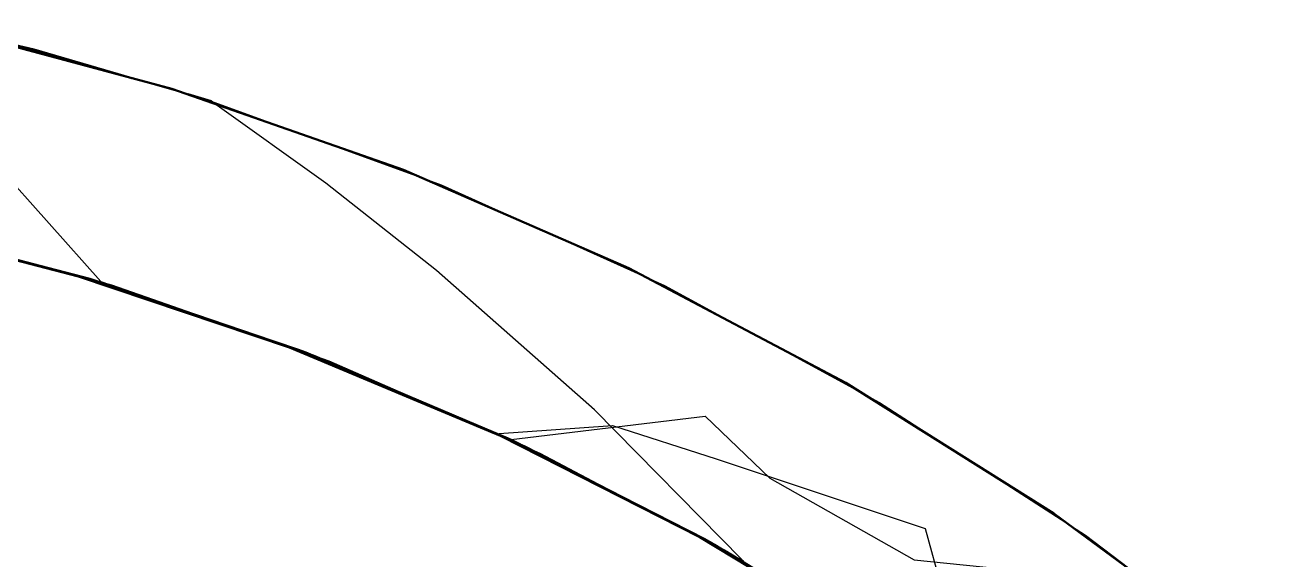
# Model space of a CAD drawing. Header units: millimetres. Extents: x 0 to 420, y 0 to 297.
# Drawn here: x 195.5 to 197.03, y 270.248 to 270.9 of the extents above; entities that cross this region are included whole.
import ezdxf

# ---------------------------------------------------------------- set-up
doc = ezdxf.new("R2010")
doc.units = ezdxf.units.MM
doc.linetypes.add('DASHED', pattern=[1.524, 1.27, -0.254])
doc.layers.add('HIDDEN', color=8, linetype='DASHED', lineweight=25)
doc.layers.add('VISIBLE', color=7, linetype='CONTINUOUS', lineweight=50)

msp = doc.modelspace()

# ---------------------------------------------------------------- linework, layer by layer
at = {"layer": 'HIDDEN'}
for points in [[(195.63053, 270.83528), (195.69855, 270.81545)], [(195.72687, 270.8072), (196.00716, 270.70519)], [(195.86659, 270.70713), (195.73138, 270.80396)], [(195.46026, 270.73567), (195.59255, 270.58728)], [(196.00146, 270.60103), (195.86659, 270.70713)], [(196.00716, 270.70519), (196.27907, 270.58258)], [(195.30288, 270.66126), (195.5652, 270.59316)], [(195.3066, 270.66081), (195.56998, 270.59219)], [(195.30743, 270.66104), (195.57066, 270.59266)], [(195.30832, 270.66092), (195.57195, 270.59238)], [(195.30845, 270.66091), (195.57212, 270.59236)], [(195.30922, 270.66089), (195.57294, 270.59231)], [(195.3093, 270.66073), (195.57313, 270.59199)], [(195.30986, 270.66063), (195.57409, 270.59176)], [(195.31041, 270.66077), (195.57453, 270.59205)], [(195.31043, 270.66078), (195.57447, 270.59208)], [(195.31058, 270.66058), (195.57496, 270.59165)], [(195.31094, 270.66076), (195.575, 270.59203)], [(195.31098, 270.66072), (195.5752, 270.59193)], [(195.31135, 270.6607), (195.57565, 270.59188)], [(195.31138, 270.66074), (195.57553, 270.59199)], [(195.31168, 270.66075), (195.57585, 270.59201)], [(195.31192, 270.66079), (195.57617, 270.59208)], [(195.31214, 270.66071), (195.57629, 270.59192)], [(195.31223, 270.66063), (195.57672, 270.59172)], [(195.31236, 270.66063), (195.5768, 270.59174)], [(195.31253, 270.66065), (195.57696, 270.59179)], [(195.31258, 270.66048), (195.57733, 270.59142)], [(195.31273, 270.66058), (195.57736, 270.59161)], [(195.31279, 270.6606), (195.57728, 270.59166)], [(195.31284, 270.66065), (195.57724, 270.59178)], [(195.31288, 270.66064), (195.57725, 270.59176)], [(195.31308, 270.66058), (195.57758, 270.59162)], [(195.31323, 270.66052), (195.57796, 270.59148)], [(195.31332, 270.66066), (195.57749, 270.5918)], [(195.31343, 270.66056), (195.57796, 270.59158)], [(195.31362, 270.66055), (195.5782, 270.59155)], [(195.31373, 270.66046), (195.5785, 270.59137)], [(195.31378, 270.6605), (195.57842, 270.59146)], [(195.31383, 270.66044), (195.57872, 270.59132)], [(195.31384, 270.66062), (195.57803, 270.59169)], [(195.31392, 270.66047), (195.5788, 270.59137)], [(195.31395, 270.66059), (195.57831, 270.59162)], [(195.31405, 270.66057), (195.57855, 270.59156)], [(195.31409, 270.66051), (195.57872, 270.59146)], [(195.3141, 270.66038), (195.57911, 270.59119)], [(195.31411, 270.66044), (195.57901, 270.59131)], [(195.31413, 270.66053), (195.57867, 270.59151)], [(195.31425, 270.66043), (195.57917, 270.59129)], [(195.31429, 270.66052), (195.57875, 270.59148)], [(195.31429, 270.66037), (195.57935, 270.59117)], [(195.31434, 270.66046), (195.57908, 270.59135)], [(195.31435, 270.66039), (195.5794, 270.59119)], [(195.31439, 270.6605), (195.57889, 270.59143)], [(195.31453, 270.66049), (195.57918, 270.59142)], [(195.31473, 270.66042), (195.57946, 270.59126)], [(195.31475, 270.66041), (195.57956, 270.59125)], [(195.31477, 270.6604), (195.57966, 270.59121)], [(195.31482, 270.66037), (195.57978, 270.59116)], [(195.31486, 270.66039), (195.57976, 270.59118)], [(195.31486, 270.66036), (195.57993, 270.59113)], [(195.31488, 270.66035), (195.57989, 270.59112)], [(195.31491, 270.66038), (195.5799, 270.59114)], [(195.31494, 270.66034), (195.58007, 270.59108)], [(195.31504, 270.66035), (195.57998, 270.59111)], [(195.31509, 270.66034), (195.58008, 270.59108)], [(195.31511, 270.66034), (195.58011, 270.59107)], [(195.31511, 270.66033), (195.5801, 270.59108)], [(195.31517, 270.66033), (195.5802, 270.59107)], [(195.31527, 270.6603), (195.58027, 270.59103)], [(195.31527, 270.66029), (195.58024, 270.59104)], [(195.31531, 270.6603), (195.58052, 270.591)], [(195.31536, 270.66028), (195.58039, 270.59099)], [(195.31541, 270.66027), (195.58048, 270.59096)], [(195.31542, 270.6604), (195.58011, 270.59122)], [(195.31547, 270.66023), (195.58082, 270.59085)], [(195.3155, 270.66025), (195.58062, 270.59092)], [(195.31563, 270.66022), (195.58082, 270.59086)], [(195.31566, 270.66021), (195.58084, 270.59085)], [(195.31583, 270.66022), (195.58104, 270.59083)], [(195.31627, 270.66011), (195.58168, 270.59059)], [(195.31632, 270.66006), (195.58166, 270.59061)], [(195.31634, 270.65995), (195.58236, 270.5903)], [(195.31658, 270.66001), (195.58225, 270.59043)], [(195.31663, 270.65991), (195.58274, 270.59022)], [(195.31686, 270.6599), (195.58296, 270.59019)], [(195.31709, 270.65989), (195.58301, 270.5902)], [(195.31784, 270.65973), (195.58417, 270.58985)], [(195.32092, 270.65901), (195.58908, 270.58835)], [(195.32107, 270.65876), (195.59018, 270.58782)], [(195.33458, 270.65594), (195.6055, 270.58334)], [(195.5652, 270.59316), (195.82215, 270.50651)], [(195.56998, 270.59219), (195.82796, 270.50475)], [(195.57066, 270.59266), (195.82831, 270.50557)], [(195.57195, 270.59238), (195.83002, 270.50504)], [(195.57212, 270.59236), (195.83023, 270.505)], [(195.57294, 270.59231), (195.83106, 270.50492)], [(195.57313, 270.59199), (195.8314, 270.50438)], [(195.57409, 270.59176), (195.83281, 270.50394)], [(195.57447, 270.59208), (195.83286, 270.50448)], [(195.57453, 270.59205), (195.83303, 270.50443)], [(195.57496, 270.59165), (195.8338, 270.50374)], [(195.575, 270.59203), (195.83337, 270.50439)], [(195.5752, 270.59193), (195.83377, 270.50421)], [(195.57553, 270.59199), (195.83396, 270.50432)], [(195.57565, 270.59188), (195.83429, 270.50412)], [(195.57585, 270.59201), (195.83425, 270.50435)], [(195.57617, 270.59208), (195.8345, 270.50445)], [(195.57629, 270.59192), (195.83467, 270.50419)], [(195.57672, 270.59172), (195.83551, 270.50383)], [(195.5768, 270.59174), (195.83553, 270.50385)], [(195.57696, 270.59179), (195.83558, 270.50395)], [(195.57724, 270.59178), (195.83586, 270.50392)], [(195.57725, 270.59176), (195.83583, 270.50389)], [(195.57728, 270.59166), (195.83604, 270.5037)], [(195.57733, 270.59142), (195.83641, 270.50332)], [(195.57736, 270.59161), (195.8363, 270.50361)], [(195.57749, 270.5918), (195.83586, 270.50396)], [(195.57758, 270.59162), (195.83633, 270.50365)], [(195.57796, 270.59158), (195.83672, 270.50357)], [(195.57796, 270.59148), (195.83695, 270.50339)], [(195.57803, 270.59169), (195.83653, 270.50373)], [(195.5782, 270.59155), (195.837, 270.50351)], [(195.57831, 270.59162), (195.837, 270.50356)], [(195.57842, 270.59146), (195.83729, 270.50336)], [(195.5785, 270.59137), (195.83753, 270.50322)], [(195.57855, 270.59156), (195.83729, 270.50345)], [(195.57867, 270.59151), (195.83745, 270.5034)], [(195.57872, 270.59146), (195.83758, 270.50333)], [(195.57872, 270.59132), (195.83787, 270.5031)], [(195.57875, 270.59148), (195.83745, 270.50338)], [(195.5788, 270.59137), (195.83795, 270.50317)], [(195.57889, 270.59143), (195.83769, 270.50328)], [(195.57901, 270.59131), (195.83818, 270.50306)], [(195.57908, 270.59135), (195.83804, 270.50315)], [(195.57911, 270.59119), (195.83841, 270.50288)], [(195.57917, 270.59129), (195.83834, 270.50302)], [(195.57918, 270.59142), (195.838, 270.50326)], [(195.57935, 270.59117), (195.83866, 270.50283)], [(195.5794, 270.59119), (195.83873, 270.50285)], [(195.57946, 270.59126), (195.83849, 270.50297)], [(195.57956, 270.59125), (195.83858, 270.50296)], [(195.57966, 270.59121), (195.83881, 270.50287)], [(195.57976, 270.59118), (195.83896, 270.5028)], [(195.57978, 270.59116), (195.83894, 270.50282)], [(195.57989, 270.59112), (195.83915, 270.50275)], [(195.5799, 270.59114), (195.83924, 270.5027)], [(195.57993, 270.59113), (195.83925, 270.50273)], [(195.57998, 270.59111), (195.8392, 270.50271)], [(195.58007, 270.59108), (195.83946, 270.50264)], [(195.58008, 270.59108), (195.83945, 270.50261)], [(195.5801, 270.59108), (195.83931, 270.50268)], [(195.58011, 270.59122), (195.83898, 270.5029)], [(195.58011, 270.59107), (195.83943, 270.50263)], [(195.5802, 270.59107), (195.83947, 270.50263)], [(195.58024, 270.59104), (195.83936, 270.50265)], [(195.58027, 270.59103), (195.8395, 270.5026)], [(195.58039, 270.59099), (195.83963, 270.50255)], [(195.58048, 270.59096), (195.83978, 270.50249)], [(195.58052, 270.591), (195.83999, 270.50249)], [(195.58062, 270.59092), (195.83998, 270.50241)], [(195.58082, 270.59086), (195.84022, 270.50231)], [(195.58082, 270.59085), (195.84042, 270.50225)], [(195.58084, 270.59085), (195.84021, 270.50233)], [(195.58104, 270.59083), (195.84054, 270.5022)], [(195.58166, 270.59061), (195.84108, 270.502)], [(195.58168, 270.59059), (195.84141, 270.50181)], [(195.58225, 270.59043), (195.84211, 270.5016)], [(195.58236, 270.5903), (195.84256, 270.50136)], [(195.58274, 270.59022), (195.84304, 270.50121)], [(195.58296, 270.59019), (195.84325, 270.50117)], [(195.58301, 270.5902), (195.84308, 270.50123)], [(195.58417, 270.58985), (195.84467, 270.50062)], [(195.58908, 270.58835), (195.85139, 270.49803)], [(195.59018, 270.58782), (195.85339, 270.49714)], [(195.59255, 270.58728), (195.85621, 270.49617)], [(196.19395, 270.43095), (196.00146, 270.60103)], [(195.6055, 270.58334), (195.87023, 270.49069)], [(196.27907, 270.58258), (196.54109, 270.44004)], [(195.82215, 270.50651), (196.07224, 270.40182)], [(195.82796, 270.50475), (196.07906, 270.39903)], [(195.82831, 270.50557), (196.07891, 270.40027)], [(195.83002, 270.50504), (196.08106, 270.39939)], [(195.83023, 270.505), (196.0813, 270.39933)], [(195.83106, 270.50492), (196.0821, 270.39918)], [(195.8314, 270.50438), (196.08265, 270.39839)], [(195.83281, 270.50394), (196.08453, 270.39766)], [(195.83286, 270.50448), (196.08416, 270.39847)], [(195.83303, 270.50443), (196.08443, 270.39838)], [(195.83337, 270.50439), (196.08463, 270.39832)], [(195.83377, 270.50421), (196.08523, 270.39803)], [(195.8338, 270.50374), (196.08561, 270.39734)], [(195.83396, 270.50432), (196.08526, 270.39821)], [(195.83425, 270.50435), (196.08546, 270.39825)], [(195.83429, 270.50412), (196.08581, 270.39787)], [(195.8345, 270.50445), (196.0855, 270.39838)], [(195.83467, 270.50419), (196.08591, 270.39798)], [(195.83551, 270.50383), (196.08717, 270.39739)], [(195.83553, 270.50385), (196.08712, 270.39744)], [(195.83558, 270.50395), (196.08698, 270.39762)], [(195.83583, 270.50389), (196.08723, 270.39751)], [(195.83586, 270.50396), (196.08709, 270.3976)], [(195.83586, 270.50392), (196.0873, 270.39755)], [(195.83604, 270.5037), (196.08766, 270.3972)], [(195.8363, 270.50361), (196.08812, 270.39703)], [(195.83633, 270.50365), (196.08791, 270.39713)], [(195.83641, 270.50332), (196.08836, 270.39666)], [(195.83653, 270.50373), (196.08812, 270.3971)], [(195.83672, 270.50357), (196.0883, 270.397)], [(195.83695, 270.50339), (196.08878, 270.39671)], [(195.837, 270.50356), (196.08868, 270.39685)], [(195.837, 270.50351), (196.08865, 270.39687)], [(195.83729, 270.50345), (196.08915, 270.39663)], [(195.83729, 270.50336), (196.08901, 270.39667)], [(195.83745, 270.5034), (196.08912, 270.39667)], [(195.83745, 270.50338), (196.08907, 270.39666)], [(195.83753, 270.50322), (196.08939, 270.39646)], [(195.83758, 270.50333), (196.08932, 270.39657)], [(195.83769, 270.50328), (196.08944, 270.39649)], [(195.83787, 270.5031), (196.08985, 270.39625)], [(195.83795, 270.50317), (196.08995, 270.39632)], [(195.838, 270.50326), (196.08964, 270.39649)], [(195.83804, 270.50315), (196.08985, 270.39631)], [(195.83818, 270.50306), (196.09021, 270.39614)], [(195.83834, 270.50302), (196.09036, 270.3961)], [(195.83841, 270.50288), (196.09055, 270.39591)], [(195.83849, 270.50297), (196.09047, 270.396)], [(195.83858, 270.50296), (196.09043, 270.39603)], [(195.83866, 270.50283), (196.09079, 270.39582)], [(195.83873, 270.50285), (196.09094, 270.39583)], [(195.83881, 270.50287), (196.09086, 270.39584)], [(195.83894, 270.50282), (196.09089, 270.39582)], [(195.83896, 270.5028), (196.09106, 270.39573)], [(195.83898, 270.5029), (196.09069, 270.39591)], [(195.83915, 270.50275), (196.09125, 270.39568)], [(195.8392, 270.50271), (196.09132, 270.39561)], [(195.83924, 270.5027), (196.09148, 270.39554)], [(195.83925, 270.50273), (196.09142, 270.39562)], [(195.83931, 270.50268), (196.09135, 270.3956)], [(195.83936, 270.50265), (196.09127, 270.39564)], [(195.83943, 270.50263), (196.09167, 270.39545)], [(195.83945, 270.50261), (196.09332, 270.39458)], [(195.83946, 270.50264), (196.0917, 270.39549)], [(195.83947, 270.50263), (196.09162, 270.39547)], [(195.8395, 270.5026), (196.0916, 270.39548)], [(195.83963, 270.50255), (196.09172, 270.39542)], [(195.83978, 270.50249), (196.09191, 270.39533)], [(195.83998, 270.50241), (196.09219, 270.3952)], [(195.83999, 270.50249), (196.09232, 270.39523)], [(195.84021, 270.50233), (196.09236, 270.39512)], [(195.84022, 270.50231), (196.09239, 270.39511)], [(195.84042, 270.50225), (196.09285, 270.3949)], [(195.84054, 270.5022), (196.09294, 270.3948)], [(195.84108, 270.502), (196.09319, 270.39473)], [(195.84141, 270.50181), (196.09405, 270.39426)], [(195.84211, 270.5016), (196.09474, 270.394)], [(195.84256, 270.50136), (196.09545, 270.39364)], [(195.84304, 270.50121), (196.09604, 270.3934)], [(195.84308, 270.50123), (196.09587, 270.39347)], [(195.84325, 270.50117), (196.09624, 270.39333)], [(195.84467, 270.50062), (196.09787, 270.39253)], [(195.85139, 270.49803), (196.10622, 270.38859)], [(195.85339, 270.49714), (196.1089, 270.38731)], [(195.85621, 270.49617), (196.11226, 270.38576)], [(195.87023, 270.49069), (196.1273, 270.37851)], [(196.54109, 270.44004), (196.79177, 270.27838)], [(196.09236, 270.39512), (196.32852, 270.42349)], [(196.37368, 270.24835), (196.19395, 270.43095)], [(196.32852, 270.42349), (196.40742, 270.34773)], [(196.07224, 270.40182), (196.21562, 270.41205)], [(196.21562, 270.41205), (196.34198, 270.37143)], [(196.07891, 270.40027), (196.3211, 270.27732)], [(196.07906, 270.39903), (196.32185, 270.27561)], [(196.08106, 270.39939), (196.32368, 270.27599)], [(196.0813, 270.39933), (196.32395, 270.27589)], [(196.0821, 270.39918), (196.32469, 270.27567)], [(196.08265, 270.39839), (196.3255, 270.27461)], [(196.08416, 270.39847), (196.327, 270.27459)], [(196.08443, 270.39838), (196.32736, 270.27445)], [(196.08453, 270.39766), (196.32785, 270.2735)], [(196.08463, 270.39832), (196.3274, 270.27438)], [(196.08523, 270.39803), (196.32822, 270.27394)], [(196.08526, 270.39821), (196.32806, 270.2742)], [(196.08546, 270.39825), (196.32813, 270.27426)], [(196.0855, 270.39838), (196.32793, 270.27438)], [(196.08561, 270.39734), (196.32898, 270.27303)], [(196.08581, 270.39787), (196.32884, 270.2737)], [(196.08591, 270.39798), (196.32867, 270.27387)], [(196.08698, 270.39762), (196.3298, 270.27335)], [(196.08709, 270.3976), (196.32988, 270.27328)], [(196.08712, 270.39744), (196.3302, 270.27306)], [(196.08717, 270.39739), (196.33033, 270.27298)], [(196.08723, 270.39751), (196.33012, 270.27318)], [(196.0873, 270.39755), (196.33023, 270.27321)], [(196.08766, 270.3972), (196.33079, 270.27271)], [(196.08791, 270.39713), (196.33098, 270.27262)], [(196.08812, 270.3971), (196.33297, 270.27138)], [(196.08812, 270.39703), (196.33144, 270.27242)], [(196.0883, 270.397), (196.33138, 270.27243)], [(196.08836, 270.39666), (196.33178, 270.27201)], [(196.08865, 270.39687), (196.33181, 270.27221)], [(196.08868, 270.39685), (196.33195, 270.27207)], [(196.08878, 270.39671), (196.33209, 270.27201)], [(196.08901, 270.39667), (196.33222, 270.27195)], [(196.08907, 270.39666), (196.33231, 270.27187)], [(196.08912, 270.39667), (196.33241, 270.27183)], [(196.08915, 270.39663), (196.3331, 270.27142)], [(196.08932, 270.39657), (196.33263, 270.27173)], [(196.08939, 270.39646), (196.33274, 270.27169)], [(196.08944, 270.39649), (196.33285, 270.27156)], [(196.08964, 270.39649), (196.33279, 270.27165)], [(196.08985, 270.39631), (196.33319, 270.2714)], [(196.08985, 270.39625), (196.3333, 270.27134)], [(196.08995, 270.39632), (196.33344, 270.27137)], [(196.09021, 270.39614), (196.33377, 270.2711)], [(196.09036, 270.3961), (196.33387, 270.27107)], [(196.09043, 270.39603), (196.33381, 270.27103)], [(196.09047, 270.396), (196.33402, 270.27091)], [(196.09055, 270.39591), (196.33416, 270.27087)], [(196.09069, 270.39591), (196.33397, 270.27082)], [(196.09079, 270.39582), (196.33436, 270.27073)], [(196.09086, 270.39584), (196.33447, 270.27066)], [(196.09089, 270.39582), (196.3343, 270.27076)], [(196.09094, 270.39583), (196.33466, 270.27067)], [(196.09106, 270.39573), (196.33468, 270.27054)], [(196.09125, 270.39568), (196.33484, 270.2705)], [(196.09127, 270.39564), (196.33464, 270.27056)], [(196.09132, 270.39561), (196.335, 270.27036)], [(196.09135, 270.3956), (196.33488, 270.27043)], [(196.09142, 270.39562), (196.3351, 270.27036)], [(196.09148, 270.39554), (196.33519, 270.27025)], [(196.0916, 270.39548), (196.33524, 270.27022)], [(196.09162, 270.39547), (196.3353, 270.27017)], [(196.09167, 270.39545), (196.33571, 270.26995)], [(196.0917, 270.39549), (196.33543, 270.27017)], [(196.09172, 270.39542), (196.33531, 270.27018)], [(196.09191, 270.39533), (196.33552, 270.27006)], [(196.09219, 270.3952), (196.33592, 270.26984)], [(196.09232, 270.39523), (196.33615, 270.26976)], [(196.09239, 270.39511), (196.33607, 270.26975)], [(196.09285, 270.3949), (196.33673, 270.26939)], [(196.09294, 270.3948), (196.3369, 270.2692)], [(196.09319, 270.39473), (196.33671, 270.2694)], [(196.09332, 270.39458), (196.34013, 270.26728)], [(196.09405, 270.39426), (196.33816, 270.26854)], [(196.09474, 270.394), (196.33876, 270.26824)], [(196.09545, 270.39364), (196.33963, 270.26776)], [(196.09587, 270.39347), (196.34, 270.26755)], [(196.09604, 270.3934), (196.34034, 270.26738)], [(196.09624, 270.39333), (196.34054, 270.26728)], [(196.09787, 270.39253), (196.34238, 270.26621)], [(196.10622, 270.38859), (196.35206, 270.26073)], [(196.1089, 270.38731), (196.35513, 270.25907)], [(196.11226, 270.38576), (196.35912, 270.25676)], [(196.1273, 270.37851), (196.37527, 270.24744)], [(196.34198, 270.37143), (196.5964, 270.28675)], [(196.40742, 270.34773), (196.583, 270.24844)], [(196.5964, 270.28675), (196.65839, 270.06517)], [(196.3211, 270.27732), (196.55357, 270.13736)], [(196.32185, 270.27561), (196.55499, 270.13517)], [(196.32368, 270.27599), (196.55656, 270.13547)], [(196.32395, 270.27589), (196.55685, 270.13533)], [(196.32469, 270.27567), (196.55754, 270.13501)], [(196.3255, 270.27461), (196.55864, 270.13369)], [(196.327, 270.27459), (196.56006, 270.13348)], [(196.32736, 270.27445), (196.56051, 270.13329)], [(196.3274, 270.27438), (196.56042, 270.13321)], [(196.32785, 270.2735), (196.56142, 270.13212)], [(196.32793, 270.27438), (196.56068, 270.13307)], [(196.32806, 270.2742), (196.56109, 270.13294)], [(196.32813, 270.27426), (196.561, 270.13301)], [(196.32822, 270.27394), (196.56142, 270.13259)], [(196.32867, 270.27387), (196.56168, 270.13248)], [(196.32884, 270.2737), (196.56208, 270.13225)], [(196.32898, 270.27303), (196.56258, 270.13148)], [(196.3298, 270.27335), (196.56279, 270.13179)], [(196.32988, 270.27328), (196.56297, 270.13162)], [(196.33012, 270.27318), (196.56323, 270.13153)], [(196.3302, 270.27306), (196.5635, 270.13135)], [(196.33023, 270.27321), (196.56338, 270.13154)], [(196.33033, 270.27298), (196.5637, 270.13123)], [(196.33079, 270.27271), (196.56416, 270.13086)], [(196.33098, 270.27262), (196.56426, 270.13079)], [(196.33138, 270.27243), (196.56467, 270.13052)], [(196.33144, 270.27242), (196.56497, 270.13042)], [(196.33178, 270.27201), (196.56536, 270.13004)], [(196.33181, 270.27221), (196.56522, 270.13015)], [(196.33195, 270.27207), (196.5655, 270.12989)], [(196.33209, 270.27201), (196.56557, 270.12993)], [(196.33222, 270.27195), (196.56566, 270.12986)], [(196.33231, 270.27187), (196.56588, 270.12963)], [(196.33241, 270.27183), (196.56606, 270.12952)], [(196.33263, 270.27173), (196.56622, 270.12945)], [(196.33274, 270.27169), (196.56628, 270.12954)], [(196.33279, 270.27165), (196.56621, 270.12939)], [(196.33285, 270.27156), (196.56692, 270.12893)], [(196.33297, 270.27138), (196.56944, 270.12706)], [(196.3331, 270.27142), (196.5676, 270.12849)], [(196.33319, 270.2714), (196.56677, 270.12907)], [(196.3333, 270.27134), (196.56691, 270.12903)], [(196.33344, 270.27137), (196.56714, 270.12897)], [(196.33377, 270.2711), (196.56756, 270.12859)], [(196.33381, 270.27103), (196.56792, 270.12825)], [(196.33387, 270.27107), (196.56759, 270.12859)], [(196.33397, 270.27082), (196.56755, 270.12828)], [(196.33402, 270.27091), (196.56822, 270.12807)], [(196.33416, 270.27087), (196.56793, 270.12841)], [(196.3343, 270.27076), (196.56789, 270.12831)], [(196.33436, 270.27073), (196.56807, 270.12823)], [(196.33447, 270.27066), (196.56838, 270.12799)], [(196.33464, 270.27056), (196.5682, 270.1281)], [(196.33466, 270.27067), (196.56857, 270.12803)], [(196.33468, 270.27054), (196.56843, 270.12795)], [(196.33484, 270.2705), (196.56863, 270.12785)], [(196.33488, 270.27043), (196.56862, 270.12782)], [(196.335, 270.27036), (196.56894, 270.12761)], [(196.3351, 270.27036), (196.56898, 270.1276)], [(196.33519, 270.27025), (196.56899, 270.12758)], [(196.33524, 270.27022), (196.56912, 270.12749)], [(196.3353, 270.27017), (196.56922, 270.12738)], [(196.33531, 270.27018), (196.56913, 270.12748)], [(196.33543, 270.27017), (196.56936, 270.12736)], [(196.33552, 270.27006), (196.56932, 270.12736)], [(196.33571, 270.26995), (196.57048, 270.12658)], [(196.33592, 270.26984), (196.56987, 270.127)], [(196.33607, 270.26975), (196.57097, 270.12623)], [(196.33615, 270.26976), (196.5702, 270.12676)], [(196.33671, 270.2694), (196.57045, 270.12661)], [(196.33673, 270.26939), (196.57075, 270.1264)], [(196.3369, 270.2692), (196.57109, 270.12609)], [(196.33816, 270.26854), (196.57228, 270.12539)], [(196.33876, 270.26824), (196.57287, 270.12501)], [(196.33963, 270.26776), (196.5738, 270.12441)], [(196.34, 270.26755), (196.57418, 270.12414)], [(196.34013, 270.26728), (196.57779, 270.12151)], [(196.34034, 270.26738), (196.57463, 270.12388)], [(196.34054, 270.26728), (196.57485, 270.12372)], [(196.34238, 270.26621), (196.57687, 270.12235)], [(196.79177, 270.27838), (197.02969, 270.09849)], [(196.35206, 270.26073), (196.58756, 270.11522)], [(196.35513, 270.25907), (196.59066, 270.11328)], [(196.35912, 270.25676), (196.59537, 270.11001)], [(196.583, 270.24844), (196.70633, 270.23586)]]:
    msp.add_lwpolyline(points, dxfattribs=at)
at = {"layer": 'VISIBLE'}
for points in [[(195.39008, 270.89971), (195.67902, 270.82228)], [(195.43393, 270.88796), (195.51086, 270.87016)], [(195.51086, 270.87016), (195.63053, 270.83528)], [(195.67902, 270.82228), (195.96137, 270.72349)], [(195.69855, 270.81545), (195.72687, 270.8072)], [(195.73138, 270.80396), (195.72687, 270.8072)], [(195.96137, 270.72349), (196.23554, 270.60387)], [(196.23554, 270.60387), (196.5, 270.4641)], [(196.5, 270.4641), (196.75328, 270.30495)], [(196.75328, 270.30495), (196.99396, 270.12732)]]:
    msp.add_lwpolyline(points, dxfattribs=at)

doc.saveas('drawing.dxf')
